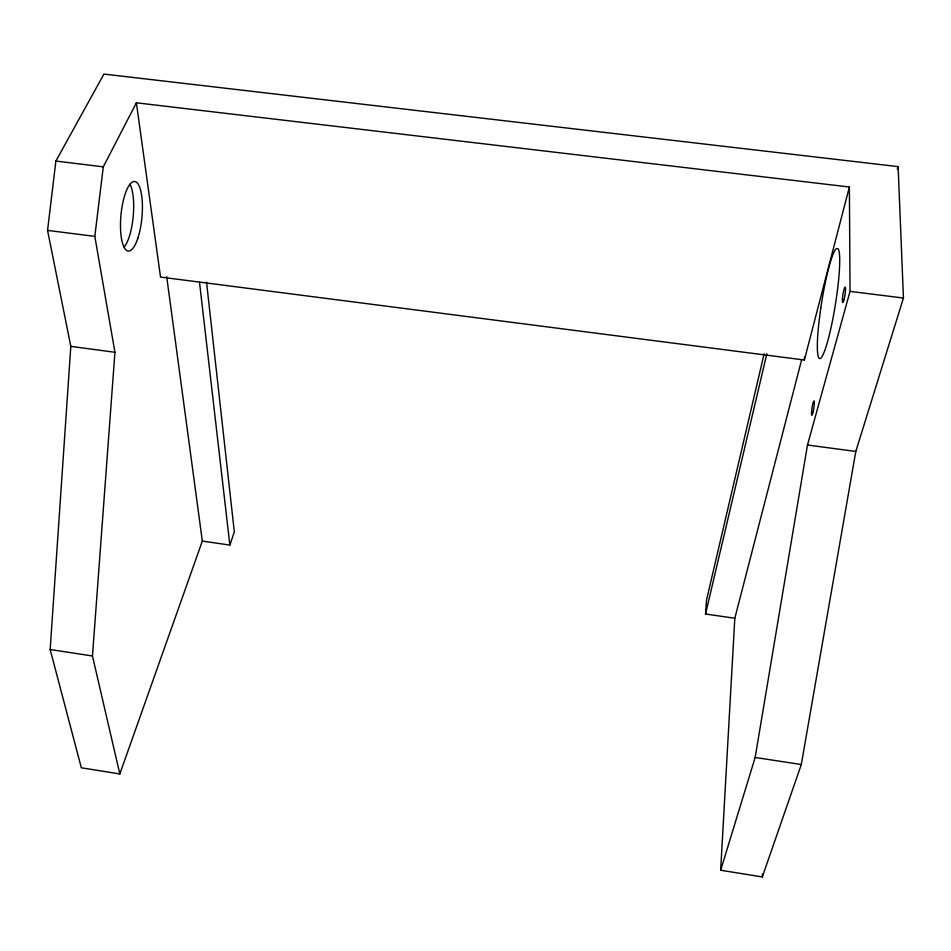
<?xml version="1.0" encoding="UTF-8"?>
<svg xmlns="http://www.w3.org/2000/svg" width="951" height="951" viewBox="0 0 951 951"><rect width="100%" height="100%" fill="white"/><g stroke="black" fill="none" stroke-linecap="round" stroke-linejoin="round"><path stroke-width="1.43" d="M166.687 276.575L202.337 541.083L119.826 773.959L81.322 767.79L50.165 649.509L70.814 346.366L47.55 230.392L55.895 161.052L103.921 74.071L898.124 166.627L903.45 298.032L855.793 451.463L801.301 764.533L762.322 876.929L720.656 870.248L755.153 757.471L807.482 444.997L850.039 291.386L849.386 187.002L136.385 102.803L160.529 277.074L804.368 360.013L804.427 357.053M762.322 876.929L762.429 873.969M720.656 870.248L734.814 618.257L801.657 359.68M734.814 618.257L705.523 614.013L706.534 599.926L764.152 353.665M119.826 773.959L92.461 655.988L114.94 352.274L94.815 236.383L103.29 166.853L136.385 102.803M705.523 614.013L766.851 353.772M804.368 360.013L849.386 187.002M897.316 169.468L898.124 166.627M202.337 541.083L229.869 545.078L234.326 531.894L206.533 282.138M55.895 161.052L103.29 166.853M850.039 291.386L903.45 298.032M47.55 230.392L94.815 236.383M70.814 346.366L114.94 352.274M807.482 444.997L855.793 451.463M50.165 649.509L92.461 655.988M755.153 757.471L801.301 764.533M199.508 282.245L229.869 545.078M130.037 184.316A34.89 10.734 -84.9 0 1 133.211 216.388A34.89 10.734 -84.9 0 1 124.236 247.046M820.82 307.827L819.037 321.45A55.883 6.954 -80.9 0 0 821.2 357.778A55.883 6.954 -80.9 0 0 835.667 302.798A55.883 6.954 -80.9 0 0 838.152 248.817L836.345 248.544A55.883 6.954 -80.9 0 0 820.82 307.827M813.01 412.365A7.204 0.903 -81.4 0 0 814.068 401.025A7.204 0.903 -81.4 0 0 811.643 410.927A7.204 0.903 -81.4 0 0 813.01 412.365M843.965 299.767A7.798 1.034 -80.8 0 0 845.332 287.226A7.798 1.034 -80.8 0 0 842.538 297.461A7.798 1.034 -80.8 0 0 843.965 299.767M137.907 238.047A34.914 10.544 -84.8 0 0 135.91 181.891A34.914 10.544 -84.8 0 0 120.539 228.846A34.914 10.544 -84.8 0 0 137.907 238.047"/></g></svg>
